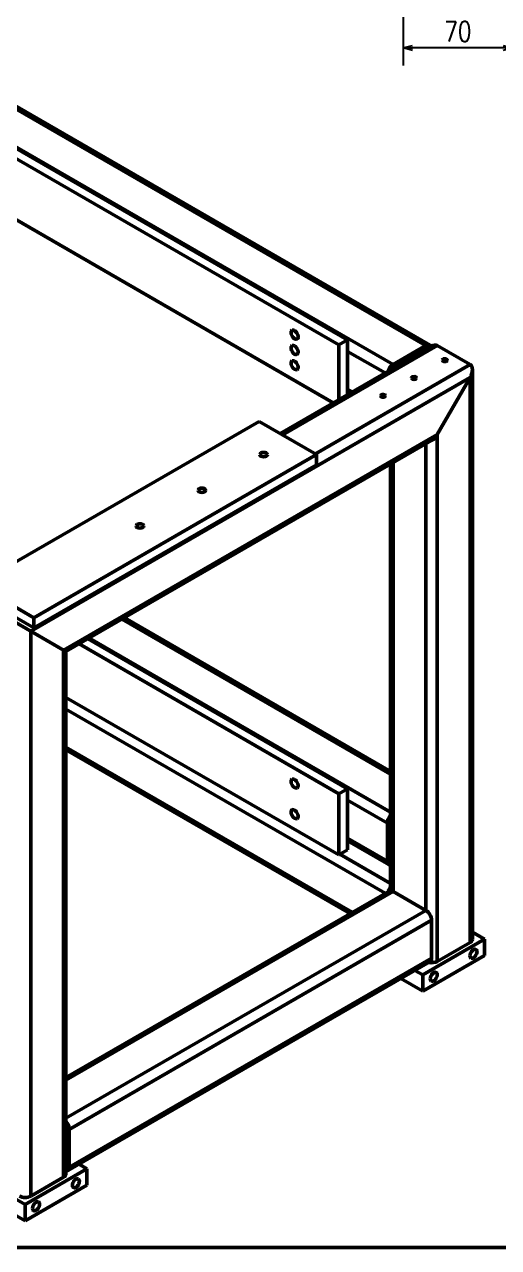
# Model space of a CAD drawing. Header units: millimetres. Extents: x -1556 to 1738, y -901 to 1368.
# Drawn here: x -986 to -683, y -864 to -81 of the extents above; entities that cross this region are included whole.
import ezdxf

# ---------------------------------------------------------------- set-up
doc = ezdxf.new("R2010")
doc.units = ezdxf.units.MM
doc.header["$LTSCALE"] = 1.453415
doc.layers.add('※200以降使用不可', color=7, linetype='Continuous')
doc.layers.add('設計用（構成部品類）', color=7, linetype='Continuous')
doc.styles.get("Standard").update_dxf_attribs({"font": 'txt', "bigfont": 'extfont2'})
doc.dimstyles.get("Standard").update_dxf_attribs({"dimtxt": 2.5, "dimasz": 2.5, "dimexe": 1.25, "dimexo": 0.625, "dimtad": 1, "dimzin": 0, "dimdsep": 46, "dimtxsty": 'Standard', "dimcen": 2.5, "dimadec": 0, "dimazin": 0, "dimtfac": 0.75, "dimtmove": 0, "dimatfit": 3, "dimfxl": 1, "dimarcsym": 0})

# ---------------------------------------------------------------- blocks, each defined once
blk = doc.blocks.new('_OPEN30')
at = {"color": 0, "linetype": 'ByBlock', "lineweight": -2}
for p, q in [((-1, 0.267949), (0, 0)), ((0, 0), (-1, -0.267949)), ((0, 0), (-1, 0))]:
    blk.add_line(p, q, dxfattribs=at)
blk = doc.blocks.new('*D310')
at = {"layer": 'Defpoints', "color": 0}
for p in [(-744, 0), (-674, 0), (-744, -96)]:
    blk.add_point(p, dxfattribs=at)
at = {"layer": '設計用（構成部品類）', "color": 0, "linetype": 'Continuous', "lineweight": 25}
for p, q in [((-744, 0), (-744, -107.2)), ((-674, 0), (-674, -107.2)), ((-680, -96), (-738, -96))]:
    blk.add_line(p, q, dxfattribs=at)
at = {"layer": '設計用（構成部品類）', "color": 0, "lineweight": 25, "xscale": 6, "yscale": 6, "zscale": 6}
for p, rotation in [((-744, -96), 180), ((-674, -96), 360)]:
    blk.add_blockref('_OPEN30', p, dxfattribs=dict(at, rotation=rotation))
at = {"layer": '設計用（構成部品類）', "color": 0, "lineweight": 50, "insert": (-709, -85.47), "char_height": 12.8, "attachment_point": 5}
blk.add_mtext('\\W0.800000;70', dxfattribs=at)
blk = doc.blocks.new('JZB_0001')
at = {"layer": '※200以降使用不可', "color": 30, "linetype": 'Continuous', "lineweight": 50}
blk.add_line((25, 9.29), (821, 9.29), dxfattribs=at)

msp = doc.modelspace()

# ---------------------------------------------------------------- linework, layer by layer
at = {"layer": '設計用（構成部品類）', "color": 104, "linetype": 'Continuous', "lineweight": 50}
for p, q in [((-729.4792, -286.5514), (-1046.2631, -103.6561)), ((-726.9192, -286.2978), (-1043.7031, -103.4025)), ((-750.5227, -298.7009), (-1067.3065, -115.8056)), ((-785.2558, -286.0942), (-1051.1279, -132.5928)), ((-779.5989, -282.8282), (-1045.4711, -129.3268)), ((-1051.1279, -171.7846), (-788.7919, -323.2445)), ((-725.8588, -286.91), (-822.733, -342.8404)), ((-821.2334, -343.7062), (-722.2384, -286.5514)), ((-785.2558, -286.0942), (-779.5989, -282.8282)), ((-785.2558, -321.2029), (-785.2558, -286.0942)), ((-779.5989, -317.9369), (-779.5989, -282.8282)), ((-729.4792, -286.5514), (-750.5227, -298.7009)), ((-729.4792, -288.6416), (-750.5227, -300.7911)), ((-729.1686, -288.821), (-729.4792, -288.6416)), ((-701.1949, -298.7009), (-722.2384, -286.5514)), ((-701.1949, -298.7009), (-722.2384, -286.5514)), ((-755.6427, -304.1058), (-779.5989, -290.2746)), ((-800.1899, -355.8557), (-701.1949, -298.7009)), ((-750.2121, -300.9704), (-750.5227, -300.7911)), ((-699.6953, -666.5815), (-699.6953, -302.0155)), ((-982.4537, -469.4467), (-701.1949, -307.0618)), ((-701.1949, -307.0618), (-722.2384, -343.5102)), ((-701.1949, -307.0618), (-722.2384, -343.5102)), ((-701.1949, -307.0618), (-701.1949, -668.6718)), ((-776.6862, -316.2552), (-779.5989, -314.5736)), ((-779.5989, -316.3052), (-778.1858, -317.121)), ((-836.1675, -335.084), (-1017.1868, -439.5956)), ((-836.1675, -335.084), (-799.3979, -356.3129)), ((-961.4102, -481.5961), (-722.2384, -343.5102)), ((-722.2384, -343.5102), (-722.2384, -680.8212)), ((-959.9106, -482.462), (-725.8588, -347.332)), ((-729.4792, -349.4223), (-729.4792, -648.1614)), ((-799.3979, -356.3129), (-980.4173, -460.8245)), ((-799.3979, -362.8449), (-799.3979, -356.3129)), ((-980.4173, -467.3565), (-799.3979, -362.8449)), ((-752.0223, -362.4376), (-752.0223, -635.5216)), ((-750.5227, -361.5718), (-750.5227, -636.0119)), ((-1017.1868, -439.5956), (-980.4173, -460.8245)), ((-1017.1868, -446.1275), (-980.4173, -467.3565)), ((-1012.2376, -452.2509), (-961.4102, -481.5962)), ((-959.9106, -482.462), (-1012.2376, -452.251)), ((-980.4173, -460.8245), (-980.4173, -467.3565)), ((-752.0223, -560.9429), (-923.9329, -461.6902)), ((-752.0223, -559.2113), (-922.4333, -460.8244)), ((-982.4537, -469.4467), (-982.4537, -831.0566)), ((-785.2558, -573.5009), (-951.4253, -477.5629)), ((-779.5989, -570.2349), (-945.7684, -474.2969)), ((-752.0223, -585.2418), (-944.9764, -473.8397)), ((-961.4102, -481.5961), (-959.9106, -482.462)), ((-961.4102, -481.5961), (-961.4102, -818.9072)), ((-959.9106, -816.8169), (-959.9106, -482.462)), ((-959.9106, -511.8557), (-785.2558, -612.6928)), ((-755.6427, -637.2363), (-959.9106, -519.3022)), ((-776.6862, -649.3858), (-959.9106, -543.6011)), ((-959.9106, -545.3327), (-778.1858, -650.2516)), ((-785.2558, -573.5009), (-779.5989, -570.2349)), ((-779.5989, -609.4268), (-779.5989, -570.2349)), ((-785.2558, -612.6928), (-785.2558, -573.5009)), ((-754.1431, -592.3783), (-779.5989, -577.6814)), ((-754.1431, -592.3783), (-754.1431, -616.6773)), ((-752.3329, -591.3332), (-752.3329, -615.6322)), ((-752.0223, -591.5125), (-752.3329, -591.3332)), ((-754.1431, -616.6773), (-779.5989, -601.9803)), ((-785.2558, -612.6928), (-779.5989, -609.4268)), ((-779.5989, -603.7119), (-753.0827, -619.0211)), ((-752.0223, -630.9656), (-784.4638, -612.2355)), ((-752.0223, -615.8115), (-752.3329, -615.6322)), ((-753.0827, -635.7583), (-959.9106, -755.1705)), ((-959.9106, -756.9021), (-750.5227, -636.0119)), ((-729.4792, -648.1614), (-750.5227, -636.0119)), ((-959.9106, -781.201), (-729.4792, -648.1614)), ((-957.7899, -788.3375), (-725.8588, -654.4321)), ((-725.8588, -678.731), (-725.8588, -654.4321)), ((-699.6953, -662.0911), (-691.9177, -666.5815)), ((-691.9177, -666.5815), (-731.5157, -689.4434)), ((-722.2384, -680.8212), (-701.1949, -668.6718)), ((-691.9177, -677.0327), (-691.9177, -666.5815)), ((-958.8502, -814.9803), (-726.9192, -681.0748)), ((-957.7899, -812.6365), (-725.8588, -678.731)), ((-691.9177, -677.0327), (-731.5157, -699.8946)), ((-731.5157, -689.4434), (-736.4649, -686.586)), ((-731.5157, -699.8946), (-745.5158, -691.8116)), ((-731.5157, -699.8946), (-731.5157, -689.4434)), ((-959.9106, -787.4717), (-959.6, -787.2924)), ((-959.6, -811.5914), (-959.6, -787.2924)), ((-957.7899, -812.6365), (-957.7899, -788.3375)), ((-946.4761, -813.551), (-986.0741, -836.4129)), ((-959.9106, -811.7707), (-959.6, -811.5914)), ((-951.4253, -810.6935), (-946.4761, -813.551)), ((-946.4761, -824.0021), (-946.4761, -813.551)), ((-986.0741, -836.4129), (-1020.0152, -816.8169)), ((-961.4102, -818.9072), (-982.4537, -831.0566)), ((-986.0741, -846.864), (-1020.0152, -827.2681)), ((-946.4761, -824.0021), (-986.0741, -846.864)), ((-986.0741, -846.864), (-986.0741, -836.4129))]:
    msp.add_line(p, q, dxfattribs=at)
for centre, major_axis, ratio, start_param, end_param in [((-813.5401, -279.5622), (-1.6, 2.7713), 0.5773502, 0, 3.14159254), ((-813.5401, -279.5622), (-1.6, 2.7713), 0.5773502, 5.49778695, 6.28318542), ((-813.5401, -279.5622), (-1.6, 2.7713), 0.5773502, 3.14159265, 5.49778695), ((-813.5401, -289.3602), (-1.6, 2.7713), 0.5773502, 0, 3.14159277), ((-813.5401, -289.3602), (-1.6, 2.7713), 0.5773502, 5.49778695, 6.28318531), ((-813.5401, -289.3602), (-1.6, 2.7713), 0.5773502, 3.14159277, 5.49778695), ((-729.4792, -290.7319), (2.56, 4.434), 0.5773502, 0, 0.78539827), ((-729.4792, -290.7319), (1.28, 2.217), 0.5773502, 0.19089523, 0.78539835), ((-729.4792, -290.7319), (2.56, 4.434), 0.5773502, 5.9248658, 6.28318539), ((-725.8588, -292.8221), (3.6204, 6.2707), 0.57735031, 0, 0.78539826), ((-725.8588, -292.8221), (-3.6204, -6.2707), 0.57735031, 3.14159265, 3.92699091), ((-813.5401, -299.1581), (-1.6, 2.7713), 0.5773502, 0, 3.14159265), ((-813.5401, -299.1581), (-1.6, 2.7713), 0.5773502, 5.49778695, 6.28318531), ((-813.5401, -299.1581), (-1.6, 2.7713), 0.5773502, 3.14159265, 5.49778695), ((-717.3735, -295.8921), (1.6, 0), 0.57735042, 0.78539816, 3.14159265), ((-717.3735, -295.8921), (1.6, 0), 0.57735042, 3.14159265, 6.28318531), ((-717.3735, -295.8921), (1.6, 0), 0.57735042, 0, 0.78539816), ((-750.5227, -302.8813), (2.56, 4.434), 0.5773502, 0.78539835, 1.92911622), ((-750.5227, -302.8813), (1.28, 2.217), 0.5773502, 0.78539835, 1.37990148), ((-704.8153, -304.9716), (3.6204, 6.2707), 0.57735031, 5.49778705, 6.28318531), ((-704.8153, -304.9716), (-3.6204, -6.2707), 0.57735031, 2.35619439, 3.14159265), ((-704.8153, -304.9716), (3.6204, 6.2707), 0.57735031, 4.71238898, 5.49778705), ((-704.8153, -304.9716), (-3.6204, -6.2707), 0.57735031, 1.57079633, 2.35619439), ((-737.1725, -307.3231), (1.6, 0), 0.57735042, 0.78539816, 3.14159265), ((-737.1725, -307.3231), (1.6, 0), 0.57735042, 3.14159265, 6.28318531), ((-737.1725, -307.3231), (1.6, 0), 0.57735042, 0, 0.78539816), ((-756.9715, -318.754), (1.6, 0), 0.57735042, 0.78539816, 3.14159265), ((-756.9715, -318.754), (1.6, 0), 0.57735042, 3.14159265, 6.28318564), ((-756.9715, -318.754), (1.6, 0), 0.57735042, 0, 0.78539783), ((-725.8588, -341.42), (3.6204, 6.2707), 0.57735031, 3.92699091, 4.71238898), ((-725.8588, -341.42), (-3.6204, -6.2707), 0.57735031, 0.78539826, 1.57079633), ((-833.3391, -356.3129), (-2.4, 0), 0.57735042, 5.49778714, 6.28318531), ((-833.3391, -356.3129), (-2.4, 0), 0.57735042, 0, 3.14159265), ((-833.3391, -356.3129), (-2.4, 0), 0.57735042, 3.14159265, 5.49778714), ((-872.937, -379.1748), (-2.4, 0), 0.57735042, 5.49778714, 6.28318531), ((-872.937, -379.1748), (-2.4, 0), 0.57735042, 0, 3.14159264), ((-872.937, -379.1748), (-2.4, 0), 0.57735042, 3.14159264, 5.49778714), ((-912.535, -402.0367), (-2.4, 0), 0.57735042, 5.49778714, 6.28318531), ((-912.535, -402.0367), (-2.4, 0), 0.57735042, 0, 3.14159265), ((-912.535, -402.0367), (-2.4, 0), 0.57735042, 3.14159265, 5.49778714), ((-813.5401, -566.969), (-1.6, 2.7713), 0.5773502, 6.28318524, 9.42477786), ((-813.5401, -566.969), (-1.6, 2.7713), 0.5773502, 5.49778695, 6.28318524), ((-813.5401, -566.969), (-1.6, 2.7713), 0.5773502, 3.14159255, 5.49778695), ((-813.5401, -586.5649), (-1.6, 2.7713), 0.5773502, 6.28318524, 9.42477783), ((-813.5401, -586.5649), (-1.6, 2.7713), 0.5773502, 5.49778695, 6.28318524), ((-813.5401, -586.5649), (-1.6, 2.7713), 0.5773502, 3.14159252, 5.49778695), ((-750.5227, -590.2881), (2.56, 4.434), 0.5773502, 1.21247694, 2.35619468), ((-750.5227, -590.2881), (1.28, 2.217), 0.5773502, 1.76169196, 2.35619468), ((-750.5227, -614.587), (2.56, 4.434), 0.5773502, 2.35619468, 3.14159265), ((-750.5227, -614.587), (1.28, 2.217), 0.5773502, 2.35619468, 2.9506974), ((-750.5227, -614.587), (2.56, 4.434), 0.5773502, 3.14159265, 3.49991242), ((-750.5227, -636.0119), (2.56, 4.434), 0.5773502, 1.21247694, 1.9291163), ((-750.5227, -640.1924), (-2.56, 4.434), 0.5773502, 5.49778695, 6.28318531), ((-729.4792, -652.3418), (-2.56, 4.434), 0.5773502, 3.92699063, 5.49778695), ((-698.9888, -675.8896), (1.6, 2.7713), 0.5773502, 0, 2.35619468), ((-704.8153, -666.5815), (5.12, 0), 0.57735042, 5.49778714, 6.28318531), ((-698.9888, -675.8896), (1.6, 2.7713), 0.5773502, 3.14159254, 6.28318531), ((-725.8588, -678.731), (5.12, 0), 0.57735042, 4.35406953, 5.49778714), ((-729.4792, -676.6408), (-2.56, 4.434), 0.5773502, 3.14159265, 3.92699063), ((-698.9888, -675.8896), (1.6, 2.7713), 0.5773502, 2.35619468, 3.14159254), ((-724.4446, -690.5865), (1.6, 2.7713), 0.5773502, 0, 2.35619468), ((-724.4446, -690.5865), (1.6, 2.7713), 0.5773502, 3.14159282, 6.28318531), ((-724.4446, -690.5865), (1.6, 2.7713), 0.5773502, 2.35619468, 3.14159282), ((-961.4102, -786.2473), (-2.56, 4.434), 0.5773502, 3.92699063, 5.07070837), ((-961.4102, -786.2473), (-1.28, 2.217), 0.5773502, 3.92699063, 4.52149335), ((-961.4102, -810.5462), (-1.28, 2.217), 0.5773502, 3.3324879, 3.92699063), ((-961.4102, -810.5462), (-2.56, 4.434), 0.5773502, 3.14159265, 3.92699063), ((-965.0306, -816.8169), (-5.12, 0), 0.57735042, 2.35619449, 3.14159274), ((-961.4102, -810.5462), (-2.56, 4.434), 0.5773502, 2.78327289, 3.14159265), ((-953.5472, -822.859), (1.6, 2.7713), 0.5773502, 0, 2.35619468), ((-953.5472, -822.859), (1.6, 2.7713), 0.5773502, 3.14159265, 6.28318531), ((-953.5472, -822.859), (1.6, 2.7713), 0.5773502, 2.35619468, 3.14159265), ((-986.0741, -828.9664), (-5.12, 0), 0.57735042, 0.78539816, 2.35619449), ((-979.0031, -837.556), (1.6, 2.7713), 0.5773502, 0, 2.35619468), ((-979.0031, -837.556), (1.6, 2.7713), 0.5773502, 3.14159265, 6.28318531), ((-979.0031, -837.556), (1.6, 2.7713), 0.5773502, 2.35619468, 3.14159265)]:
    msp.add_ellipse(centre, major_axis=major_axis, ratio=ratio, start_param=start_param, end_param=end_param, dxfattribs=at)

# ---------------------------------------------------------------- block references
at = {"layer": '※200以降使用不可', "xscale": 4, "yscale": 4, "zscale": 4}
msp.add_blockref('JZB_0001', (-1556, -901.1524), dxfattribs=at)

# ---------------------------------------------------------------- dimensions: what is measured, and where the dimension line sits
at = {"layer": '設計用（構成部品類）', "color": 7, "linetype": 'Continuous', "lineweight": 50}
dim = msp.add_linear_dim(base=(-744, -96), p1=(-674, 0), p2=(-744, 0), angle=180, text='\\W0.800000;<>', dimstyle='Standard', override={"dimtxt": 12.8, "dimasz": 6, "dimexe": 11.2, "dimexo": 0, "dimgap": 4, "dimdec": 3, "dimzin": 8, "dimblk": 'OPEN30', "dimclrd": 0, "dimclre": 0, "dimclrt": 0, "dimtp": 0, "dimtm": 0, "dimlwd": 25, "dimlwe": 25}, dxfattribs=at)
dim.commit()
dim.dimension.update_dxf_attribs({"geometry": '*D310', "text_midpoint": (-709, -96), "dimtype": 160})

doc.saveas('drawing.dxf')
